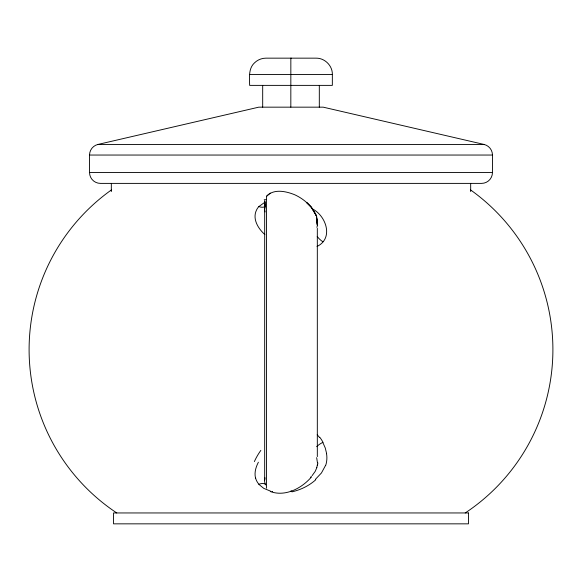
<?xml version="1.0" encoding="UTF-8"?>
<svg xmlns="http://www.w3.org/2000/svg" width="582" height="582" viewBox="0 0 582 582"><rect width="100%" height="100%" fill="white"/><g stroke="black" fill="none" stroke-linecap="round" stroke-linejoin="round"><path stroke-width="0.87" d="M332.358 74.489L332.337 85.379L249.642 85.379C249.547 77.901 248.259 68.669 254.407 62.943C257.433 59.91 261.667 58.156 265.952 58.156L316.033 58.156C324.756 57.953 332.606 65.759 332.358 74.489L249.642 74.489M265.086 211.943L264.57 209.709L264.679 204.289L265.13 206.901M290.847 58.156L290.825 107.161M317.437 464.16L317.314 465.476M317.394 225.605L316.593 217.668L317.394 225.605L316.877 227.395M265.021 477.793L264.541 480.972L265.072 483.7M316.855 467.564L315.204 471.376L312.119 475.639M325.578 465.36L321.453 472.962L315.335 479.423M265.05 206.69L264.57 209.709M258.379 462.224C255.869 467.04 254.145 472.715 255.549 478.135M317.023 246.448C334.199 238.3 325.855 214.838 311.516 208.458M264.861 234.568C258.19 228.661 252.057 218.832 256.611 209.847A21.971 15.925 -1 0 1 258.859 206.566L265.174 202.027M311.348 477.08C301.578 488.422 285.209 497.028 270.274 491.528M310.453 477.4L311.312 476.527M266.498 488.233L266.498 196.33C273.715 188.488 285.871 191.202 294.652 194.723C304.255 199.124 312.447 206.494 316.593 216.344L311.348 207.192L306.714 202.609L311.348 207.192L316.593 215.995L317.357 223.262M266.498 196.33L270.274 193.064M97.972 144.438L258.794 107.161L323.206 107.161L484.028 144.438A10.891 10.891 0 0 1 492.459 155.045L492.459 172.498A10.891 10.891 0 0 1 481.569 183.388L100.431 183.388A10.891 10.891 0 0 1 89.541 172.498L89.541 155.045A10.891 10.891 0 0 1 97.972 144.438L484.028 144.438M290.389 491.281L291.626 491.019M89.541 155.045L492.459 155.045M89.541 172.498L492.459 172.498M264.199 199.721L265.93 199.721M271.954 491.463L272.66 491.608M270.448 491.099L263.755 488.371L258.823 484.319A10.891 5.798 -40.3 0 1 265.159 484.122M317.205 434.79L319.54 437.438M265.778 484.952L265.225 484.028M316.863 221.342L317.255 222.731M316.659 457.627L317.445 462.77M326.655 453.705L325.258 447.973L322.814 442.436A10.891 5.187 -28.1 0 0 316.673 446.685M291.153 58.156L291.175 58.564M264.679 204.289L265.043 206.617M264.679 201.037L265.13 205.242L264.679 200.855M316.593 217.668L317.321 224.805M470.678 183.388L470.678 191.558M319.314 85.379L319.314 107.161M317.321 228.319L317.321 456.615M264.679 202.42L264.679 480.346M262.686 85.379L262.686 107.161M111.322 183.388L111.322 191.558M116.764 512.953A196.018 196.018 0 0 1 111.613 189.797M470.387 189.797A196.018 196.018 0 0 1 465.236 512.953M265.086 206.523A10.891 6.227 41.8 0 1 258.888 206.588M322.952 241.792A10.891 5.594 40.1 0 1 317.212 236.408M319.794 437.3A41.991 35.306 4.9 0 1 323.025 442.364M258.917 484.275A22.48 17.082 2.4 0 1 255.614 478.12M254.363 461.591A82.549 60.564 -13.9 0 1 260.845 450.381M326.553 453.713A35.771 29.675 7 0 1 325.702 465.389M315.764 479.764A55.741 47.062 10 0 1 291.946 491.855M317.743 462.625A37.859 20.13 -36.1 0 1 317.787 464.007M317.212 465.513A23.542 12.6 -35.8 0 1 316.739 467.593M468.474 512.953L113.526 512.953L113.526 523.844L468.474 523.844L468.474 512.953"/></g></svg>
